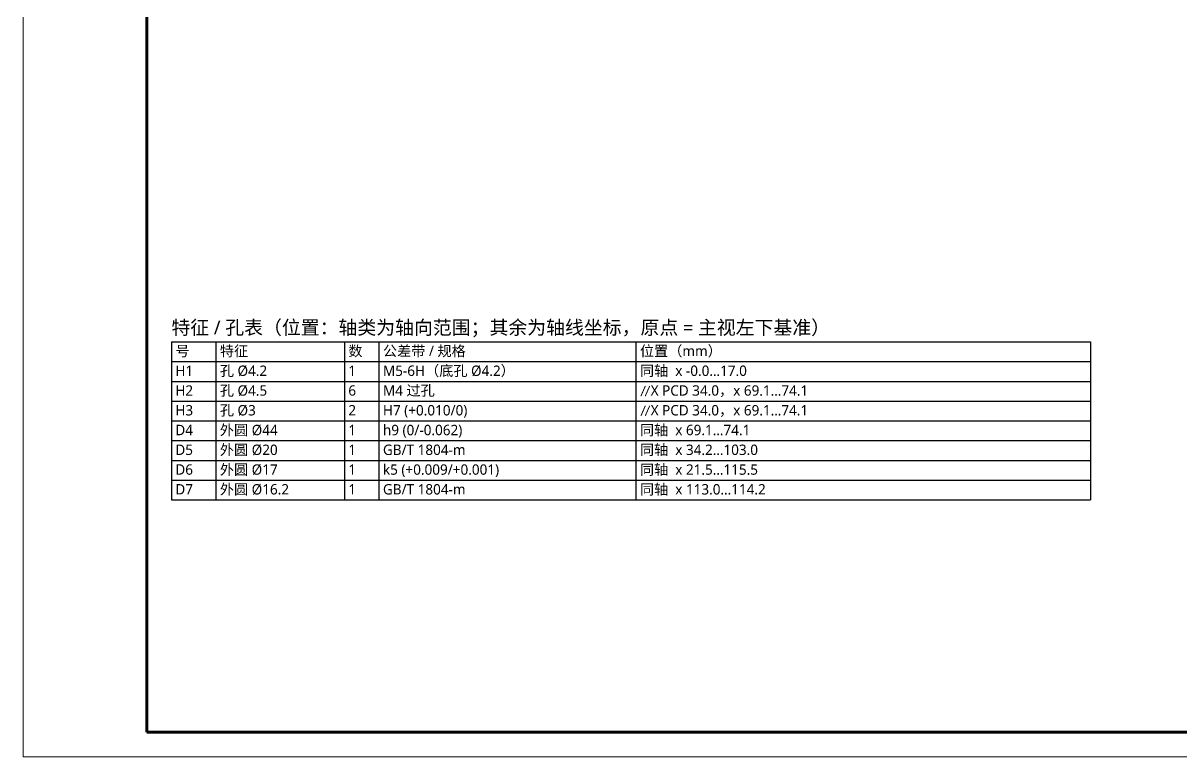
# Model space of a CAD drawing. Header units: millimetres. Extents: x 0 to 420, y 0 to 297.
# Drawn here: x 0 to 234.2, y 0 to 148.5 of the extents above; entities that cross this region are included whole.
import ezdxf

# ---------------------------------------------------------------- set-up
doc = ezdxf.new("R2010")
doc.units = ezdxf.units.MM
doc.layers.add('FRAME', color=7, linetype='CONTINUOUS', lineweight=70)
doc.layers.add('TEXT', color=7, linetype='CONTINUOUS', lineweight=25)
doc.styles.add('CJK', font='NotoSansCJK-Regular.ttc')

msp = doc.modelspace()

# ---------------------------------------------------------------- linework, layer by layer
at = {"layer": 'FRAME', "lineweight": 18}
msp.add_lwpolyline([(0, 0), (420, 0), (420, 297), (0, 297)], close=True, dxfattribs=at)
at = {"layer": 'FRAME'}
msp.add_lwpolyline([(25, 5), (415, 5), (415, 292), (25, 292)], close=True, dxfattribs=at)
at = {"layer": 'TEXT'}
for p, q in [((30, 84), (30, 52)), ((39, 84), (39, 52)), ((65, 84), (65, 52)), ((72, 84), (72, 52)), ((124, 84), (124, 52)), ((216, 84), (216, 52))]:
    msp.add_line(p, q, dxfattribs=at)
for points in [[(30, 84), (216, 84)], [(30, 80), (216, 80)], [(30, 76), (216, 76)], [(30, 72), (216, 72)], [(30, 68), (216, 68)], [(30, 64), (216, 64)], [(30, 60), (216, 60)], [(30, 56), (216, 56)], [(30, 52), (216, 52)]]:
    msp.add_lwpolyline(points, dxfattribs=at)

# ---------------------------------------------------------------- texts
at = {"layer": 'TEXT', "style": 'CJK'}
for s, height, p in [('特征 / 孔表（位置：轴类为轴向范围；其余为轴线坐标，原点 = 主视左下基准）', 2.8, (30, 85.5)), ('号', 2.1, (30.8, 81.1)), ('特征', 2.1, (39.8, 81.1)), ('数', 2.1, (65.8, 81.1)), ('公差带 / 规格', 2.1, (72.8, 81.1)), ('位置（mm）', 2.1, (124.8, 81.1)), ('H1', 2.1, (30.8, 77.1)), ('孔 Ø4.2', 2.1, (39.8, 77.1)), ('1', 2.1, (65.8, 77.1)), ('M5-6H（底孔 Ø4.2）', 2.1, (72.8, 77.1)), ('同轴  x -0.0…17.0', 2.1, (124.8, 77.1)), ('H2', 2.1, (30.8, 73.1)), ('孔 Ø4.5', 2.1, (39.8, 73.1)), ('6', 2.1, (65.8, 73.1)), ('M4 过孔', 2.1, (72.8, 73.1)), ('∥X PCD 34.0，x 69.1…74.1', 2.1, (124.8, 73.1)), ('H3', 2.1, (30.8, 69.1)), ('孔 Ø3', 2.1, (39.8, 69.1)), ('2', 2.1, (65.8, 69.1)), ('H7 (+0.010/0)', 2.1, (72.8, 69.1)), ('∥X PCD 34.0，x 69.1…74.1', 2.1, (124.8, 69.1)), ('D4', 2.1, (30.8, 65.1)), ('外圆 Ø44', 2.1, (39.8, 65.1)), ('1', 2.1, (65.8, 65.1)), ('h9 (0/-0.062)', 2.1, (72.8, 65.1)), ('同轴  x 69.1…74.1', 2.1, (124.8, 65.1)), ('外圆 Ø20', 2.1, (39.8, 61.1)), ('同轴  x 34.2…103.0', 2.1, (124.8, 61.1)), ('D5', 2.1, (30.8, 61.1)), ('1', 2.1, (65.8, 61.1)), ('GB/T 1804-m', 2.1, (72.8, 61.1)), ('D6', 2.1, (30.8, 57.1)), ('外圆 Ø17', 2.1, (39.8, 57.1)), ('1', 2.1, (65.8, 57.1)), ('k5 (+0.009/+0.001)', 2.1, (72.8, 57.1)), ('同轴  x 21.5…115.5', 2.1, (124.8, 57.1)), ('D7', 2.1, (30.8, 53.1)), ('外圆 Ø16.2', 2.1, (39.8, 53.1)), ('1', 2.1, (65.8, 53.1)), ('GB/T 1804-m', 2.1, (72.8, 53.1)), ('同轴  x 113.0…114.2', 2.1, (124.8, 53.1))]:
    msp.add_text(s, height=height, dxfattribs=at).set_placement(p)

doc.saveas('drawing.dxf')
